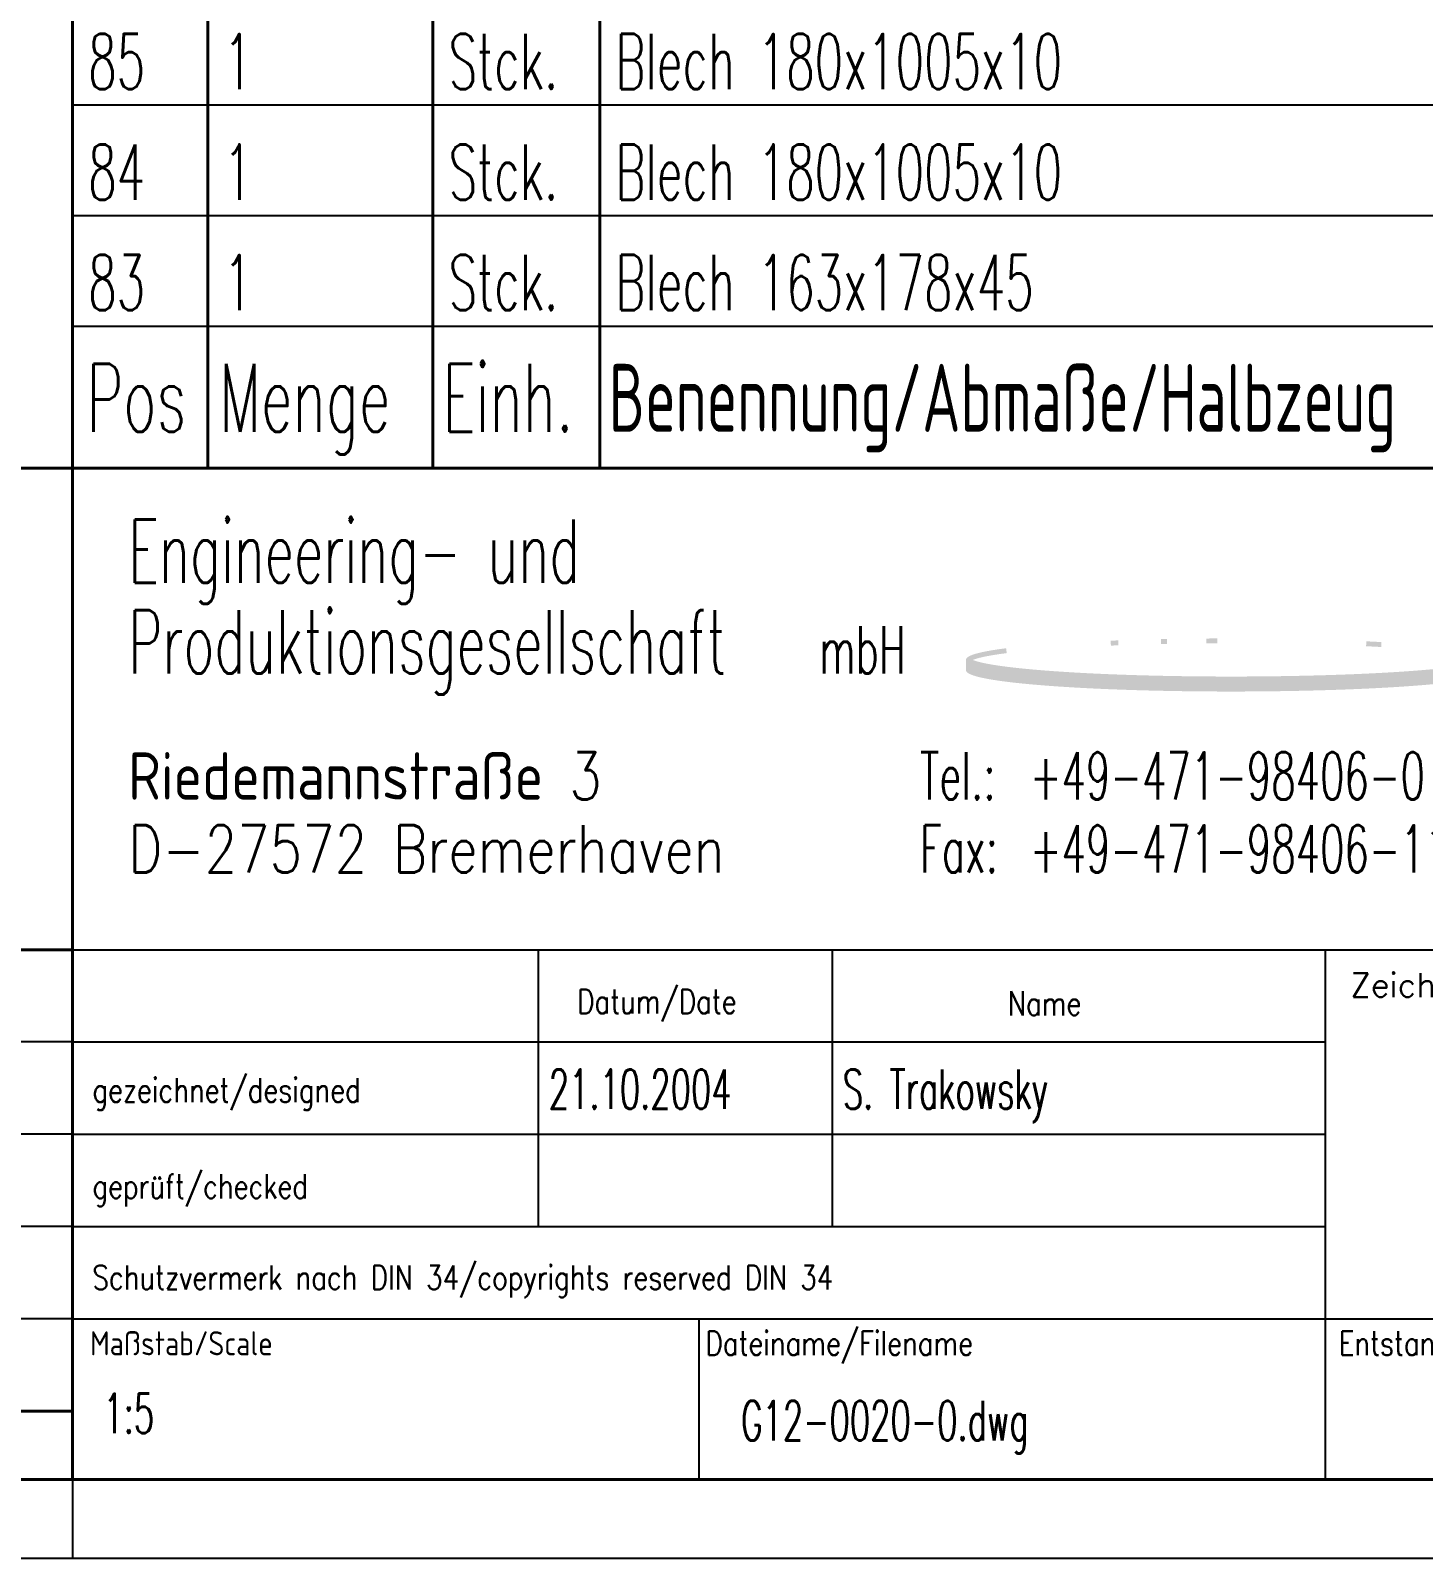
# Model space of a CAD drawing. Extents: x -620 to 569, y 5788 to 6629.
# Drawn here: x 376 to 464.1, y 5792.8 to 5889.6 of the extents above; entities that cross this region are included whole.
import ezdxf

# ---------------------------------------------------------------- set-up
doc = ezdxf.new("R2010")
doc.units = 0
for name, color, linetype, lineweight in [('TEXT_3', 6, 'CONTINUOUS', 25), ('TEXT_5', 7, 'CONTINUOUS', 40), ('VOLL_03', 6, 'CONTINUOUS', 25), ('VOLL_05', 7, 'CONTINUOUS', 40)]:
    doc.layers.add(name, color=color, linetype=linetype, lineweight=lineweight)
doc.styles.add('ROMANS', font='romans.shx', dxfattribs={"width": 0.6, "height": 80})

msp = doc.modelspace()

# ---------------------------------------------------------------- hatches: boundary and pattern name
at = {"layer": 'VOLL_03'}
h = msp.add_hatch(color=256, dxfattribs=at)
edge = h.paths.add_edge_path()
edge.add_spline(control_points=[(444.8181, 5850.6457), (444.6589, 5850.6399), (444.501, 5850.6338), (444.3443, 5850.6275)], knot_values=[11.4371015, 11.4371015, 11.4371015, 11.4371015, 11.4687137, 11.4687137, 11.4687137, 11.4687137], degree=3, periodic=0)
edge.add_line((444.3443, 5850.6275), (444.3318, 5850.9383))
edge.add_spline(control_points=[(444.3318, 5850.9383), (444.4888, 5850.9446), (444.6471, 5850.9507), (444.8066, 5850.9565)], knot_values=[11.4371015, 11.4371015, 11.4371015, 11.4371015, 11.4687137, 11.4687137, 11.4687137, 11.4687137], degree=3, periodic=0)
edge.add_line((444.8066, 5850.9565), (444.8181, 5850.6457))
edge = h.paths.add_edge_path()
edge.add_line((447.5162, 5850.7241), (447.5094, 5851.035))
edge.add_spline(control_points=[(447.5094, 5851.035), (447.6374, 5851.0378), (447.7657, 5851.0404), (447.8945, 5851.043)], knot_values=[11.2408604, 11.2408604, 11.2408604, 11.2408604, 11.2646469, 11.2646469, 11.2646469, 11.2646469], degree=3, periodic=0)
edge.add_line((447.8945, 5851.043), (447.9005, 5850.732))
edge.add_spline(control_points=[(447.9005, 5850.732), (447.772, 5850.7295), (447.6439, 5850.7268), (447.5162, 5850.7241)], knot_values=[11.2408604, 11.2408604, 11.2408604, 11.2408604, 11.2646469, 11.2646469, 11.2646469, 11.2646469], degree=3, periodic=0)
h = msp.add_hatch(color=256, dxfattribs=at)
edge = h.paths.add_edge_path()
edge.add_spline(control_points=[(451.0729, 5851.0802), (450.8445, 5851.0792), (450.6163, 5851.0779), (450.3886, 5851.0762)], knot_values=[11.0485005, 11.0485005, 11.0485005, 11.0485005, 11.0895096, 11.0895096, 11.0895096, 11.0895096], degree=3, periodic=0)
edge.add_line((450.3886, 5851.0762), (450.3909, 5850.7652))
edge.add_spline(control_points=[(450.3909, 5850.7652), (450.6183, 5850.7669), (450.8461, 5850.7682), (451.0742, 5850.7691)], knot_values=[11.0485005, 11.0485005, 11.0485005, 11.0485005, 11.0895096, 11.0895096, 11.0895096, 11.0895096], degree=3, periodic=0)
edge.add_line((451.0742, 5850.7691), (451.0729, 5851.0802))
edge = h.paths.add_edge_path()
edge.add_line((460.4964, 5850.5875), (460.5108, 5850.8982))
edge.add_spline(control_points=[(460.5108, 5850.8982), (460.8367, 5850.883), (461.1557, 5850.867), (461.4674, 5850.8501)], knot_values=[10.3912529, 10.3912529, 10.3912529, 10.3912529, 10.4591811, 10.4591811, 10.4591811, 10.4591811], degree=3, periodic=0)
edge.add_line((461.4674, 5850.8501), (461.4505, 5850.5396))
edge.add_spline(control_points=[(461.4505, 5850.5396), (461.1397, 5850.5564), (460.8214, 5850.5724), (460.4964, 5850.5875)], knot_values=[10.3912529, 10.3912529, 10.3912529, 10.3912529, 10.4591811, 10.4591811, 10.4591811, 10.4591811], degree=3, periodic=0)
h = msp.add_hatch(color=256, dxfattribs=at)
edge = h.paths.add_edge_path()
edge.add_spline(control_points=[(435.1751, 5849.0822), (435.1751, 5849.0821), (435.1751, 5849.0819), (435.1751, 5849.0818), (435.1751, 5849.0139), (435.2206, 5848.9537), (435.3328, 5848.8692), (435.3869, 5848.8398), (435.5297, 5848.7762), (435.6105, 5848.7462), (435.7997, 5848.6864), (435.9068, 5848.6572), (436.2662, 5848.5706), (436.5573, 5848.5137), (437.4348, 5848.372), (438.0959, 5848.2898), (439.6333, 5848.1388), (440.5076, 5848.07), (442.7222, 5847.9301), (444.1248, 5847.865), (447.113, 5847.7695), (448.6957, 5847.7388), (452.4788, 5847.709), (454.6983, 5847.726), (458.8875, 5847.8254), (460.8601, 5847.9072), (464.2465, 5848.1243), (465.6607, 5848.2587), (467.1793, 5848.4799), (467.5775, 5848.5534), (468.0812, 5848.6743), (468.2409, 5848.7216), (468.4318, 5848.7954), (468.4877, 5848.8207), (468.5843, 5848.8709), (468.6208, 5848.8942), (468.67, 5848.937), (468.6882, 5848.9561), (468.7128, 5848.9896), (468.725, 5849.0124), (468.737, 5849.0497), (468.7397, 5849.0637), (468.7404, 5849.0773)], knot_values=[6.2829725, 6.2829725, 6.2829725, 6.2829725, 6.2831853, 6.2831853, 6.2831853, 6.3879189, 6.3879189, 6.4573105, 6.4573105, 6.5267021, 6.5267021, 6.5960938, 6.5960938, 6.734877, 6.734877, 6.9555518, 6.9555518, 7.1762266, 7.1762266, 7.4655095, 7.4655095, 7.7547925, 7.7547925, 8.1471417, 8.1471417, 8.5394909, 8.5394909, 8.9318402, 8.9318402, 9.1116314, 9.1116314, 9.2234307, 9.2234307, 9.2782489, 9.2782489, 9.333067, 9.333067, 9.3661523, 9.3661523, 9.3992376, 9.3992376, 9.4213746, 9.4213746, 9.4213746, 9.4213746], degree=3, periodic=0)
edge.add_line((468.7404, 5849.0773), (468.7399, 5849.7093))
edge.add_spline(control_points=[(468.7399, 5849.7093), (468.7415, 5849.7259), (468.7401, 5849.7418), (468.729, 5849.7858), (468.7138, 5849.8134), (468.6724, 5849.8634), (468.6466, 5849.886), (468.5605, 5849.9468), (468.4821, 5849.9861), (468.2917, 5850.0617), (468.178, 5850.098), (467.7303, 5850.2184), (467.3079, 5850.301), (466.7853, 5850.3792)], knot_values=[9.4179898, 9.4179898, 9.4179898, 9.4179898, 9.4446588, 9.4446588, 9.49008, 9.49008, 9.5355012, 9.5355012, 9.6208872, 9.6208872, 9.7062733, 9.7062733, 9.9075227, 9.9075227, 9.9075227, 9.9075227], degree=3, periodic=0)
edge.add_line((466.7853, 5850.3792), (466.7393, 5850.0717))
edge.add_spline(control_points=[(466.7393, 5850.0717), (467.0272, 5850.0285), (467.2832, 5849.9842), (467.5932, 5849.9217), (467.676, 5849.9038), (467.7918, 5849.877), (467.829, 5849.868), (467.9006, 5849.8502), (467.9349, 5849.8413), (468.039, 5849.8132), (468.1031, 5849.7942), (468.2163, 5849.7566), (468.2653, 5849.7382), (468.3077, 5849.7202)], knot_values=[9.6078359, 9.6078359, 9.6078359, 9.6078359, 9.7203376, 9.7203376, 9.7651411, 9.7651411, 9.7875429, 9.7875429, 9.8099446, 9.8099446, 9.8587337, 9.8587337, 9.9075227, 9.9075227, 9.9075227, 9.9075227], degree=3, periodic=0)
edge.add_spline(control_points=[(468.3077, 5849.7202), (468.3024, 5849.718), (468.2971, 5849.7157), (468.2772, 5849.7075), (468.2621, 5849.7015), (468.1861, 5849.6726), (468.1147, 5849.6491), (467.9503, 5849.6018), (467.8574, 5849.5781), (467.688, 5849.539), (467.6182, 5849.5238), (467.3723, 5849.4733), (467.1784, 5849.4381), (466.75, 5849.369), (466.5154, 5849.3351), (465.7001, 5849.2289), (465.0456, 5849.16), (463.9442, 5849.0651), (463.5571, 5849.0348), (462.7461, 5848.9774), (462.3221, 5848.9502), (461.3912, 5848.8965), (460.8806, 5848.8703), (459.6541, 5848.8146), (458.9255, 5848.7868), (457.4251, 5848.7396), (456.6534, 5848.7202), (454.1867, 5848.6736), (452.4423, 5848.6625), (448.9931, 5848.6828), (447.2882, 5848.7139), (444.9228, 5848.7888), (444.1844, 5848.8174), (442.7697, 5848.8828), (442.0934, 5848.9196), (440.9666, 5848.9911), (440.4999, 5849.0243), (439.6172, 5849.0945), (439.201, 5849.1316), (438.5191, 5849.1996), (438.2414, 5849.23), (437.7504, 5849.2888), (437.5334, 5849.3171), (437.1284, 5849.3748), (436.9405, 5849.4042), (436.6154, 5849.4604), (436.4749, 5849.487), (436.2825, 5849.5271), (436.2215, 5849.5405), (436.1059, 5849.5672), (436.0513, 5849.5805), (435.9171, 5849.6153), (435.8428, 5849.6368), (435.7121, 5849.6792), (435.6566, 5849.6998), (435.6085, 5849.7201)], knot_values=[6.4664983, 6.4664983, 6.4664983, 6.4664983, 6.4724793, 6.4724793, 6.4885111, 6.4885111, 6.5487118, 6.5487118, 6.6089125, 6.6089125, 6.6470034, 6.6470034, 6.7358192, 6.7358192, 6.8246351, 6.8246351, 7.0214908, 7.0214908, 7.1199187, 7.1199187, 7.2183465, 7.2183465, 7.3278756, 7.3278756, 7.4730028, 7.4730028, 7.61813, 7.61813, 7.9286678, 7.9286678, 8.2392057, 8.2392057, 8.3868161, 8.3868161, 8.5344265, 8.5344265, 8.6475592, 8.6475592, 8.7606919, 8.7606919, 8.8465333, 8.8465333, 8.9227087, 8.9227087, 8.9988841, 8.9988841, 9.0659907, 9.0659907, 9.099544, 9.099544, 9.1330973, 9.1330973, 9.1874674, 9.1874674, 9.2418376, 9.2418376, 9.2418376, 9.2418376], degree=3, periodic=0)
edge.add_spline(control_points=[(435.6085, 5849.7201), (435.6133, 5849.7222), (435.6182, 5849.7242), (435.6303, 5849.7292), (435.6376, 5849.7322), (435.6524, 5849.7381), (435.6599, 5849.741), (435.691, 5849.7527), (435.7159, 5849.7616), (435.8061, 5849.792), (435.8795, 5849.8139), (436.0457, 5849.8584), (436.1377, 5849.8808), (436.3475, 5849.9274), (436.4669, 5849.9516), (436.7252, 5849.9994), (436.8642, 5850.0231), (437.2382, 5850.0821), (437.4855, 5850.117), (437.7531, 5850.151)], knot_values=[5.7301741, 5.7301741, 5.7301741, 5.7301741, 5.7357332, 5.7357332, 5.7436742, 5.7436742, 5.7516152, 5.7516152, 5.7750549, 5.7750549, 5.8308194, 5.8308194, 5.8865839, 5.8865839, 5.9472374, 5.9472374, 6.0078909, 6.0078909, 6.0999964, 6.0999964, 6.0999964, 6.0999964], degree=3, periodic=0)
edge.add_line((437.7531, 5850.151), (437.7139, 5850.4595))
edge.add_spline(control_points=[(437.7139, 5850.4595), (437.3029, 5850.4073), (436.9381, 5850.3529), (436.338, 5850.2456), (436.0934, 5850.1928), (435.7616, 5850.1045), (435.6504, 5850.07), (435.4847, 5850.0071), (435.4224, 5849.9788), (435.3153, 5849.9216), (435.2777, 5849.8961), (435.2326, 5849.8511), (435.2189, 5849.8349), (435.1999, 5849.8073), (435.191, 5849.7902), (435.1783, 5849.7547), (435.1751, 5849.7383), (435.1751, 5849.7201), (435.1751, 5849.7143), (435.1754, 5849.7085), (435.176, 5849.7028)], knot_values=[5.7301741, 5.7301741, 5.7301741, 5.7301741, 5.8702508, 5.8702508, 5.997458, 5.997458, 6.0789703, 6.0789703, 6.140855, 6.140855, 6.2027396, 6.2027396, 6.2289409, 6.2289409, 6.2551422, 6.2551422, 6.2831853, 6.2831853, 6.2831853, 6.2921556, 6.2921556, 6.2921556, 6.2921556], degree=3, periodic=0)
edge.add_line((435.176, 5849.7028), (435.1751, 5849.0822))

# ---------------------------------------------------------------- linework, layer by layer
for p, q in [((378.6217, 5884.8607), (558.6217, 5884.8607)), ((378.6217, 5877.8607), (558.6217, 5877.8607)), ((378.6217, 5870.8607), (558.6217, 5870.8607)), ((378.6217, 5831.3691), (558.6217, 5831.3691)), ((408.0968, 5831.3691), (408.0968, 5813.8491)), ((426.7034, 5831.3691), (426.7034, 5813.8491)), ((457.8997, 5831.3691), (457.8997, 5797.8284)), ((378.6217, 5825.5291), (292.1722, 5825.5291)), ((378.6217, 5825.5291), (457.8997, 5825.5291)), ((378.6217, 5819.6891), (292.1722, 5819.6891)), ((378.6217, 5819.6891), (457.8997, 5819.6891)), ((378.6217, 5813.8491), (292.1722, 5813.8491)), ((378.6217, 5813.8491), (457.8997, 5813.8491)), ((378.6217, 5807.9923), (292.1722, 5807.9923)), ((378.6217, 5807.9923), (457.8997, 5807.9923)), ((418.2607, 5807.9923), (418.2607, 5797.8284)), ((457.8997, 5807.9923), (558.6217, 5807.9923))]:
    msp.add_line(p, q, dxfattribs=at)
at = {"layer": 'VOLL_03', "ltscale": 0.8}
for p, q in [((378.6217, 5797.8285), (378.6217, 5792.8285)), ((563.6217, 5792.8285), (-615.3783, 5792.8285))]:
    msp.add_line(p, q, dxfattribs=at)
at = {"layer": 'VOLL_05'}
for p, q in [((378.6217, 6283.8607), (378.6217, 5861.8607)), ((411.9966, 6283.8607), (411.9966, 5861.8607)), ((387.1988, 6262.8607), (387.1988, 5861.8607)), ((401.4346, 6262.8607), (401.4346, 5861.8607)), ((378.6217, 5861.8607), (292.1722, 5861.8607)), ((378.6217, 5861.8607), (558.6217, 5861.8607)), ((378.6217, 5797.8285), (378.6217, 5861.8607)), ((378.6217, 5831.3691), (292.1722, 5831.3691)), ((378.6217, 5802.1523), (292.1722, 5802.1523))]:
    msp.add_line(p, q, dxfattribs=at)
at = {"layer": 'VOLL_05', "ltscale": 0.8}
msp.add_line((558.6217, 5797.8285), (-610.3783, 5797.8285), dxfattribs=at)

# ---------------------------------------------------------------- texts
at = {"layer": 'TEXT_3', "style": 'ROMANS'}
for s, height, width, p in [('85', 3.5, 0.6, (379.6217, 5885.8607)), ('1', 3.5, 0.6, (388.1988, 5885.8607)), ('Stck.', 3.5, 0.6, (402.4346, 5885.8607)), ('Blech 180x1005x10', 3.5, 0.6, (412.9966, 5885.8607)), ('84', 3.5, 0.6, (379.6217, 5878.8607)), ('1', 3.5, 0.6, (388.1988, 5878.8607)), ('Stck.', 3.5, 0.6, (402.4346, 5878.8607)), ('Blech 180x1005x10', 3.5, 0.6, (412.9966, 5878.8607)), ('83', 3.5, 0.6, (379.6217, 5871.8607)), ('1', 3.5, 0.6, (388.1988, 5871.8607)), ('Stck.', 3.5, 0.6, (402.4346, 5871.8607)), ('Blech 163x178x45', 3.5, 0.6, (412.9966, 5871.8607)), ('Riedemannstraße 3', 3, 0.8, (382.155, 5840.8749)), ('Tel.:', 3, 0.6, (432.2546, 5840.8749)), ('+49-471-98406-0', 3, 0.6, (439.2224, 5840.8749)), ('D-27572 Bremerhaven', 3, 0.8, (382.155, 5836.2522)), ('Fax:', 3, 0.6, (432.2546, 5836.252)), ('+49-471-98406-112', 3, 0.6, (439.2224, 5836.2522)), ('Datum/Date', 1.52458, 0.8, (410.5693, 5827.3288)), (' Name', 1.52458, 0.8, (436.9883, 5827.2135)), ('gezeichnet/designed', 1.524577, 0.8, (379.8886, 5821.7166)), ('21.10.2004', 2.5, 0.6, (408.7697, 5821.2924)), ('S. Trakowsky', 2.5, 0.6, (427.3763, 5821.2924)), ('geprüft/checked', 1.524577, 0.8, (379.8886, 5815.628)), ('Schutzvermerk nach DIN 34/copyrights reserved DIN 34', 1.5246, 0.8, (379.8886, 5809.8607)), ('Dateiname/Filename', 1.524577, 0.8, (418.6907, 5805.6892)), ('Entstanden aus/Odginated from', 1.524577, 0.8, (458.7625, 5805.6892)), ('Maßstab/Scale', 1.524577, 0.8, (379.7419, 5805.69)), ('1:5', 2.5, 0.6, (380.5804, 5800.7633)), ('G12-0020-0.dwg', 2.5, 0.6, (420.9448, 5800.3066))]:
    msp.add_text(s, height=height, dxfattribs=dict(at, width=width)).set_placement(p)
msp.add_text('Zeichnung/Designation', height=1.524577, dxfattribs=at).set_placement((459.4931, 5828.3725))
at = {"layer": 'TEXT_5', "style": 'ROMANS', "width": 0.6}
for s, height, p in [('Pos', 4.30281, (379.5214, 5864.1661)), ('Menge', 4.30281, (387.9065, 5864.1661)), ('Einh.', 4.30281, (402.0344, 5864.1661)), ('Benennung/Abmaße/Halbzeug', 4.302811, (412.5688, 5864.1661)), ('Engineering- und ', 4, (382.155, 5854.6106)), ('Produktionsgesellschaft', 4, (382.155, 5848.8621)), ('mbH', 3, (425.8818, 5848.8679))]:
    msp.add_text(s, height=height, dxfattribs=at).set_placement(p)

doc.saveas('drawing.dxf')
